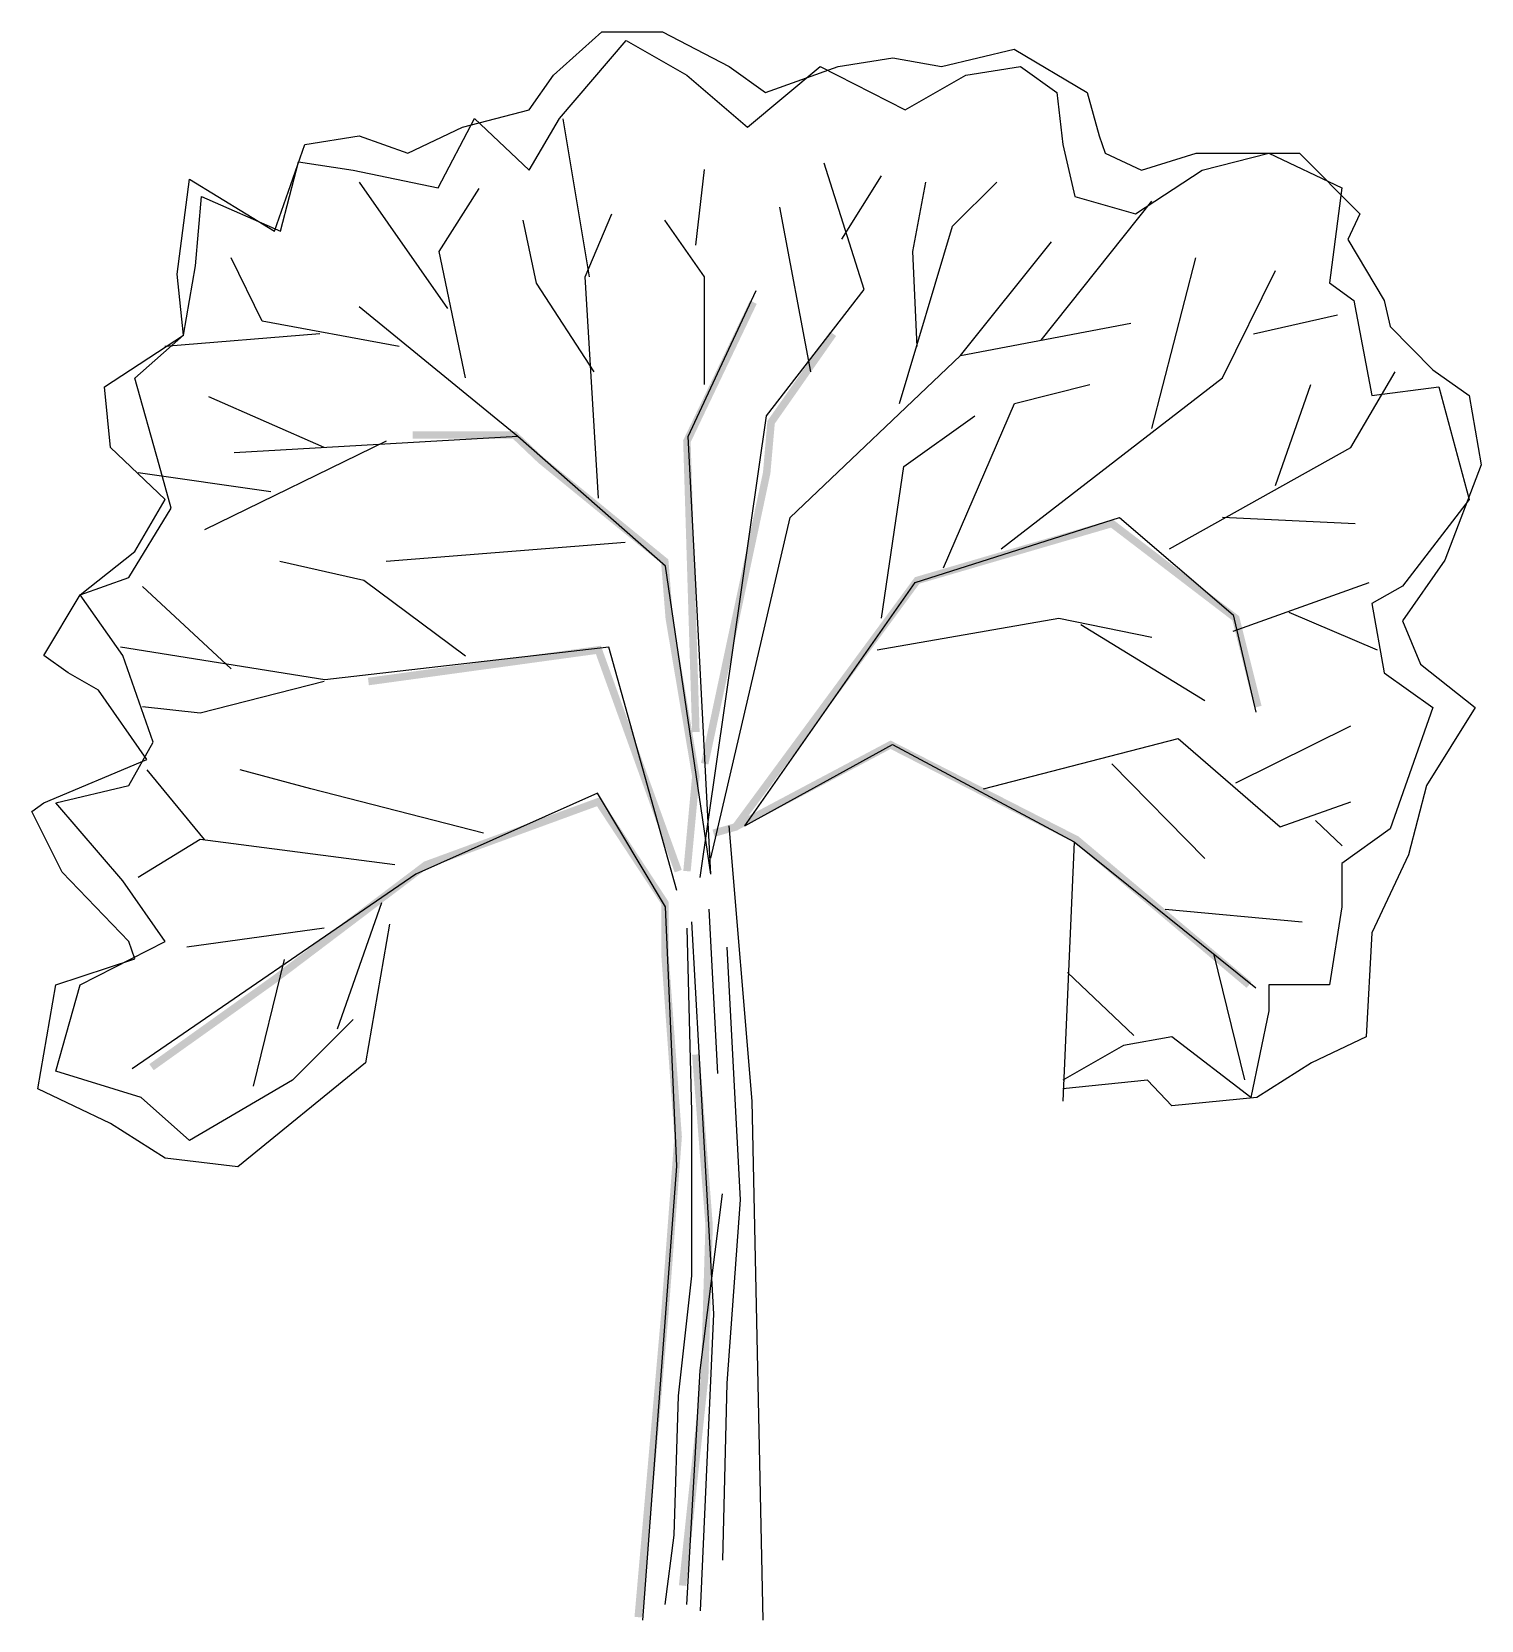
# Model space of a CAD drawing. Extents: x -0.39 to 0.53, y 0 to 1.01.
import ezdxf

# ---------------------------------------------------------------- set-up
doc = ezdxf.new("R2010")
doc.units = 0
doc.header["$LTSCALE"] = 1.2
doc.header["$MEASUREMENT"] = 0
doc.layers.get('0').update_dxf_attribs({"linetype": 'CONTINUOUS'})

msp = doc.modelspace()

# ---------------------------------------------------------------- linework, layer by layer
for p, q in [((-0.0565, 0.9833), (-0.0256, 1.0109)), ((-0.0527, 0.9557), (-0.0101, 1.0054)), ((-0.0256, 1.0109), (0.013, 1.0109)), ((-0.0101, 1.0054), (0.0285, 0.9833)), ((0.013, 1.0109), (0.0556, 0.9888)), ((0.1251, 0.9888), (0.1599, 0.9944)), ((0.1599, 0.9944), (0.1908, 0.9888)), ((0.1908, 0.9888), (0.2372, 0.9999)), ((0.2372, 0.9999), (0.2836, 0.9723)), ((-0.072, 0.9612), (-0.0565, 0.9833)), ((0.0285, 0.9833), (0.0672, 0.9502)), ((0.0556, 0.9888), (0.0787, 0.9723)), ((0.0672, 0.9502), (0.1135, 0.9888)), ((0.0787, 0.9723), (0.1251, 0.9888)), ((0.1135, 0.9888), (0.1676, 0.9612)), ((0.1676, 0.9612), (0.2063, 0.9833)), ((0.2063, 0.9833), (0.2411, 0.9888)), ((0.2411, 0.9888), (0.2643, 0.9723)), ((0.2643, 0.9723), (0.2681, 0.9391)), ((0.2836, 0.9723), (0.2913, 0.9446)), ((-0.13, 0.9115), (-0.1068, 0.9557)), ((-0.1145, 0.9502), (-0.072, 0.9612)), ((-0.1068, 0.9557), (-0.072, 0.9226)), ((-0.072, 0.9226), (-0.0527, 0.9557)), ((-0.0334, 0.8546), (-0.0503, 0.9554)), ((-0.215, 0.9391), (-0.1802, 0.9446)), ((-0.1802, 0.9446), (-0.1493, 0.9336)), ((-0.1493, 0.9336), (-0.1145, 0.9502)), ((0.2913, 0.9446), (0.2952, 0.9336)), ((-0.2343, 0.8839), (-0.215, 0.9391)), ((0.2681, 0.9391), (0.2759, 0.906)), ((0.2952, 0.9336), (0.3184, 0.9226)), ((0.3184, 0.9226), (0.3532, 0.9336)), ((0.3532, 0.9336), (0.3802, 0.9336)), ((0.357, 0.9226), (0.3995, 0.9336)), ((0.3802, 0.9336), (0.4189, 0.9336)), ((0.3995, 0.9336), (0.4459, 0.9115)), ((0.4189, 0.9336), (0.4575, 0.8949)), ((-0.2305, 0.8839), (-0.2189, 0.9281)), ((-0.2189, 0.9281), (-0.1841, 0.9226)), ((-0.1841, 0.9226), (-0.13, 0.9115)), ((0.0343, 0.8748), (0.0399, 0.9232)), ((0.1415, 0.8466), (0.1161, 0.9272)), ((0.3145, 0.8949), (0.357, 0.9226)), ((-0.2962, 0.8563), (-0.2884, 0.917)), ((-0.2884, 0.917), (-0.2343, 0.8839)), ((-0.1237, 0.8345), (-0.1801, 0.9151)), ((0.1274, 0.8788), (0.1527, 0.9191)), ((0.1725, 0.8708), (0.1809, 0.9151)), ((0.1979, 0.8869), (0.2261, 0.9151)), ((0.4459, 0.9115), (0.4382, 0.8508)), ((-0.2846, 0.8618), (-0.2807, 0.906)), ((-0.2807, 0.906), (-0.2305, 0.8839)), ((-0.1293, 0.8708), (-0.1039, 0.9111)), ((0.2543, 0.8143), (0.3248, 0.903)), ((0.2759, 0.906), (0.3145, 0.8949)), ((-0.0362, 0.8546), (-0.0193, 0.8949)), ((0.1076, 0.7942), (0.0879, 0.899)), ((0.4575, 0.8949), (0.4498, 0.8784)), ((-0.0672, 0.8506), (-0.0757, 0.8909)), ((0.0399, 0.8546), (0.0145, 0.8909)), ((0.164, 0.774), (0.1979, 0.8869)), ((0.203, 0.8046), (0.2609, 0.8769)), ((0.4498, 0.8784), (0.473, 0.8397)), ((-0.2923, 0.8176), (-0.2846, 0.8618)), ((-0.2421, 0.8264), (-0.2619, 0.8667)), ((-0.1124, 0.7902), (-0.1293, 0.8708)), ((0.1753, 0.8103), (0.1725, 0.8708)), ((0.3248, 0.7579), (0.353, 0.8667)), ((-0.2923, 0.8176), (-0.2962, 0.8563)), ((-0.0278, 0.7136), (-0.0362, 0.8546)), ((0.0399, 0.7861), (0.0399, 0.8546)), ((0.3699, 0.7902), (0.4038, 0.8587)), ((0.4382, 0.8508), (0.4537, 0.8397)), ((-0.0306, 0.7942), (-0.0672, 0.8506)), ((0.0294, 0.7529), (0.0728, 0.8459)), ((0.0794, 0.766), (0.1415, 0.8466)), ((-0.0791, 0.7529), (-0.1803, 0.8356)), ((0.3897, 0.8184), (0.4432, 0.8305)), ((0.4537, 0.8397), (0.4652, 0.779)), ((0.473, 0.8397), (0.4768, 0.8231)), ((-0.1547, 0.8103), (-0.2421, 0.8264)), ((0.203, 0.8046), (0.3115, 0.8252)), ((0.4768, 0.8231), (0.5039, 0.7955)), ((-0.3425, 0.7845), (-0.2923, 0.8176)), ((-0.3232, 0.79), (-0.2923, 0.8176)), ((-0.2054, 0.8184), (-0.3042, 0.8103)), ((0.0945, 0.7012), (0.203, 0.8046)), ((-0.3078, 0.7348), (-0.3232, 0.79)), ((0.2289, 0.6813), (0.3699, 0.7902)), ((0.4517, 0.7458), (0.4799, 0.7942)), ((0.5039, 0.7955), (0.5271, 0.779)), ((-0.3387, 0.7458), (-0.3425, 0.7845)), ((0.2374, 0.774), (0.2853, 0.7861)), ((0.4038, 0.7216), (0.4263, 0.7861)), ((0.4652, 0.779), (0.5078, 0.7845)), ((0.5078, 0.7845), (0.5271, 0.7127)), ((-0.2026, 0.7458), (-0.276, 0.7781)), ((0.1922, 0.6692), (0.2374, 0.774)), ((0.5271, 0.779), (0.5348, 0.7348)), ((0.0371, 0.4718), (0.0794, 0.766)), ((0.1668, 0.7337), (0.212, 0.766)), ((-0.1631, 0.7499), (-0.2788, 0.6934)), ((-0.0791, 0.7529), (-0.2599, 0.7425)), ((0.015, 0.6702), (-0.0791, 0.7529)), ((0.0439, 0.4738), (0.0294, 0.7529)), ((-0.3039, 0.7127), (-0.3387, 0.7458)), ((0.3361, 0.6813), (0.4517, 0.7458)), ((-0.2365, 0.7176), (-0.3211, 0.7297)), ((-0.3, 0.7072), (-0.3078, 0.7348)), ((0.1527, 0.637), (0.1668, 0.7337)), ((0.5348, 0.7348), (0.5116, 0.674)), ((-0.3232, 0.6795), (-0.3039, 0.7127)), ((0.5271, 0.7127), (0.4846, 0.6574)), ((-0.3271, 0.663), (-0.3, 0.7072)), ((0.0439, 0.4841), (0.0945, 0.7012)), ((0.1741, 0.6598), (0.3043, 0.7012)), ((0.3043, 0.7012), (0.3767, 0.6392)), ((0.3699, 0.7015), (0.4545, 0.6975)), ((-0.358, 0.6519), (-0.3232, 0.6795)), ((-0.0108, 0.6854), (-0.1631, 0.6733)), ((-0.1772, 0.6612), (-0.2308, 0.6733)), ((0.0439, 0.4738), (0.015, 0.6702)), ((0.5116, 0.674), (0.4846, 0.6354)), ((-0.358, 0.6519), (-0.3271, 0.663)), ((-0.1124, 0.6128), (-0.1772, 0.6612)), ((0.0656, 0.5048), (0.1741, 0.6598)), ((0.3767, 0.6288), (0.4635, 0.6598)), ((-0.3812, 0.6133), (-0.358, 0.6519)), ((-0.3309, 0.6133), (-0.358, 0.6519)), ((-0.2619, 0.6048), (-0.3183, 0.6572)), ((0.4846, 0.6574), (0.4652, 0.6464)), ((0.3767, 0.6392), (0.3911, 0.5771)), ((0.4122, 0.641), (0.4686, 0.6168)), ((0.4652, 0.6464), (0.473, 0.6022)), ((0.1499, 0.6168), (0.2656, 0.637)), ((0.2656, 0.637), (0.3248, 0.6249)), ((0.2797, 0.633), (0.3586, 0.5846)), ((0.4846, 0.6354), (0.4962, 0.6077)), ((-0.2021, 0.5978), (-0.3323, 0.6185)), ((-0.0212, 0.6185), (-0.2021, 0.5978)), ((0.0222, 0.4634), (-0.0212, 0.6185)), ((-0.3657, 0.6022), (-0.3812, 0.6133)), ((-0.3116, 0.558), (-0.3309, 0.6133)), ((0.4962, 0.6077), (0.531, 0.5801)), ((-0.3464, 0.5912), (-0.3657, 0.6022)), ((0.473, 0.6022), (0.5039, 0.5801)), ((-0.3155, 0.547), (-0.3464, 0.5912)), ((-0.2026, 0.5967), (-0.2816, 0.5765)), ((-0.2816, 0.5765), (-0.3183, 0.5806)), ((0.5039, 0.5801), (0.4768, 0.5028)), ((0.531, 0.5801), (0.5, 0.5304)), ((0.3784, 0.5322), (0.4517, 0.5685)), ((-0.3271, 0.5304), (-0.3116, 0.558)), ((0.2176, 0.5282), (0.3417, 0.5604)), ((0.3417, 0.5604), (0.4066, 0.504)), ((-0.3812, 0.5194), (-0.3155, 0.547)), ((0.0656, 0.5048), (0.1596, 0.5565)), ((0.1596, 0.5565), (0.2754, 0.4944)), ((-0.2788, 0.4959), (-0.3154, 0.5403)), ((-0.2111, 0.5282), (-0.2562, 0.5403)), ((0.2994, 0.5443), (0.3586, 0.4838)), ((-0.3735, 0.5194), (-0.3271, 0.5304)), ((-0.1011, 0.5), (-0.2111, 0.5282)), ((0.5, 0.5304), (0.4884, 0.4862)), ((-0.3889, 0.5138), (-0.3812, 0.5194)), ((-0.3309, 0.4697), (-0.3735, 0.5194)), ((-0.0284, 0.5255), (-0.1442, 0.4738)), ((0.015, 0.4531), (-0.0284, 0.5255)), ((0.4066, 0.504), (0.4517, 0.5201)), ((-0.3696, 0.4752), (-0.3889, 0.5138)), ((0.4291, 0.508), (0.4461, 0.4919)), ((0.0701, 0.3291), (0.0556, 0.5048)), ((0.4768, 0.5028), (0.4459, 0.4807)), ((-0.2816, 0.4959), (-0.3211, 0.4718)), ((-0.1575, 0.4798), (-0.2816, 0.4959)), ((0.2754, 0.4944), (0.2681, 0.3291)), ((0.2754, 0.4944), (0.3911, 0.4014)), ((0.4884, 0.4862), (0.4652, 0.4365)), ((0.4459, 0.4807), (0.4459, 0.4531)), ((-0.3271, 0.431), (-0.3696, 0.4752)), ((-0.3039, 0.431), (-0.3309, 0.4697)), ((-0.1442, 0.4738), (-0.325, 0.3497)), ((-0.166, 0.4556), (-0.1942, 0.375)), ((0.0222, 0.2877), (0.015, 0.4531)), ((0.0484, 0.3468), (0.0427, 0.4516)), ((0.3333, 0.4516), (0.4207, 0.4435)), ((0.4459, 0.4531), (0.4382, 0.4034)), ((-0.2026, 0.4395), (-0.2901, 0.4274)), ((-0.1609, 0.442), (-0.1763, 0.3537)), ((0.0286, 0.4395), (0.0315, 0.3226)), ((0.0315, 0.4435), (0.0456, 0.1937)), ((0.4652, 0.4365), (0.4614, 0.3702)), ((-0.358, 0.4034), (-0.3039, 0.431)), ((-0.3232, 0.42), (-0.3271, 0.431)), ((0.054, 0.4274), (0.0625, 0.2662)), ((-0.3735, 0.4034), (-0.3232, 0.42)), ((-0.228, 0.4194), (-0.2478, 0.3388)), ((0.3643, 0.4234), (0.384, 0.3428)), ((0.2712, 0.4113), (0.3135, 0.371)), ((-0.3851, 0.3371), (-0.3735, 0.4034)), ((-0.3735, 0.3482), (-0.358, 0.4034)), ((0.4382, 0.4034), (0.3995, 0.4034)), ((0.3995, 0.4034), (0.3995, 0.3868)), ((0.3995, 0.3868), (0.3879, 0.3316)), ((-0.1841, 0.3813), (-0.2227, 0.3426)), ((0.3068, 0.3647), (0.2681, 0.3426)), ((0.3377, 0.3702), (0.3068, 0.3647)), ((0.3879, 0.3316), (0.3377, 0.3702)), ((0.4614, 0.3702), (0.4266, 0.3537)), ((-0.3193, 0.3316), (-0.3735, 0.3482)), ((-0.1763, 0.3537), (-0.2575, 0.2874)), ((0.4266, 0.3537), (0.3918, 0.3316)), ((-0.3387, 0.315), (-0.3851, 0.3371)), ((-0.2227, 0.3426), (-0.2884, 0.304)), ((0.3222, 0.3426), (0.2681, 0.3371)), ((0.3377, 0.3261), (0.3222, 0.3426)), ((-0.2884, 0.304), (-0.3193, 0.3316)), ((0.0773, -0.0017), (0.0701, 0.3291)), ((0.3918, 0.3316), (0.3377, 0.3261)), ((-0.3039, 0.2929), (-0.3387, 0.315)), ((0.0315, 0.3226), (0.0315, 0.2178)), ((-0.2575, 0.2874), (-0.3039, 0.2929)), ((0.0005, -0.0017), (0.0222, 0.2877)), ((0.0371, 0.1574), (0.0512, 0.2702)), ((0.0625, 0.2662), (0.054, 0.1493)), ((0.0315, 0.2178), (0.023, 0.1413)), ((0.0456, 0.1937), (0.0371, 0.0042)), ((0.0286, 0.0083), (0.0371, 0.1574)), ((0.054, 0.1493), (0.0512, 0.0365)), ((0.023, 0.1413), (0.0202, 0.0526)), ((0.0202, 0.0526), (0.0145, 0.0083))]:
    msp.add_line(p, q)
for points in [[(0.0262, 0.7504), (0.031, 0.7493), (0.0688, 0.8395), (0.0731, 0.8375)], [(0.0799, 0.7628), (0.0846, 0.7611), (0.1198, 0.8197), (0.1237, 0.817)], [(0.0771, 0.7301), (0.0818, 0.7293), (0.0799, 0.7628), (0.0846, 0.7611)], [(-0.0823, 0.7515), (-0.0804, 0.7563), (-0.1462, 0.7515), (-0.1462, 0.7563)], [(-0.066, 0.736), (-0.0628, 0.7396), (-0.0823, 0.7515), (-0.0804, 0.7563)], [(0.0319, 0.5644), (0.0367, 0.5645), (0.0262, 0.7504), (0.031, 0.7493)], [(0.0122, 0.6721), (0.0168, 0.6745), (-0.066, 0.736), (-0.0628, 0.7396)], [(0.0376, 0.5448), (0.0423, 0.5438), (0.0771, 0.7301), (0.0818, 0.7293)], [(0.1739, 0.6632), (0.1768, 0.6591), (0.2999, 0.7001), (0.2989, 0.6948)], [(0.2999, 0.7001), (0.2989, 0.6948), (0.3805, 0.6384), (0.3763, 0.6356)], [(0.015, 0.6367), (0.0197, 0.6373), (0.0122, 0.6721), (0.0168, 0.6745)], [(0.0582, 0.5061), (0.0611, 0.5019), (0.1739, 0.6632), (0.1768, 0.6591)], [(0.3805, 0.6384), (0.3763, 0.6356), (0.3948, 0.5812), (0.3902, 0.58)], [(0.0319, 0.5362), (0.0367, 0.5363), (0.015, 0.6367), (0.0197, 0.6373)], [(-0.0294, 0.6142), (-0.0262, 0.6195), (-0.1741, 0.5943), (-0.1747, 0.5991)], [(0.0208, 0.475), (0.0253, 0.4766), (-0.0294, 0.6142), (-0.0262, 0.6195)], [(0.0586, 0.5061), (0.0608, 0.5019), (0.1584, 0.5591), (0.1584, 0.5537)], [(0.1584, 0.5591), (0.1584, 0.5537), (0.2782, 0.4979), (0.2755, 0.4939)], [(0.0263, 0.476), (0.031, 0.4756), (0.0319, 0.5362), (0.0367, 0.5363)], [(-0.0287, 0.5172), (-0.0268, 0.523), (-0.1366, 0.4777), (-0.1389, 0.4819)], [(0.0122, 0.4549), (0.0169, 0.4563), (-0.0287, 0.5172), (-0.0268, 0.523)], [(0.0449, 0.5023), (0.0462, 0.4977), (0.0582, 0.5061), (0.0611, 0.5019)], [(0.2782, 0.4979), (0.2755, 0.4939), (0.3884, 0.4051), (0.3853, 0.4014)], [(-0.1366, 0.4777), (-0.1389, 0.4819), (-0.2322, 0.4053), (-0.2351, 0.4092)], [(0.0122, 0.4233), (0.0169, 0.4235), (0.0122, 0.4549), (0.0169, 0.4563)], [(0.0206, 0.3065), (0.0254, 0.3065), (0.0122, 0.4233), (0.0169, 0.4235)], [(-0.2322, 0.4053), (-0.2351, 0.4092), (-0.3112, 0.3489), (-0.314, 0.3528)], [(0.0404, 0.25), (0.0451, 0.2501), (0.0319, 0.3587), (0.0367, 0.3591)], [(0.0122, 0.1939), (0.0169, 0.1935), (0.0206, 0.3065), (0.0254, 0.3065)], [(0.0375, 0.1535), (0.0423, 0.1532), (0.0404, 0.25), (0.0451, 0.2501)], [(-0.0048, 0.0004), (0, 0), (0.0122, 0.1939), (0.0169, 0.1935)], [(0.0235, 0.0206), (0.0282, 0.0201), (0.0375, 0.1535), (0.0423, 0.1532)]]:
    msp.add_trace(points)

doc.saveas('drawing.dxf')
